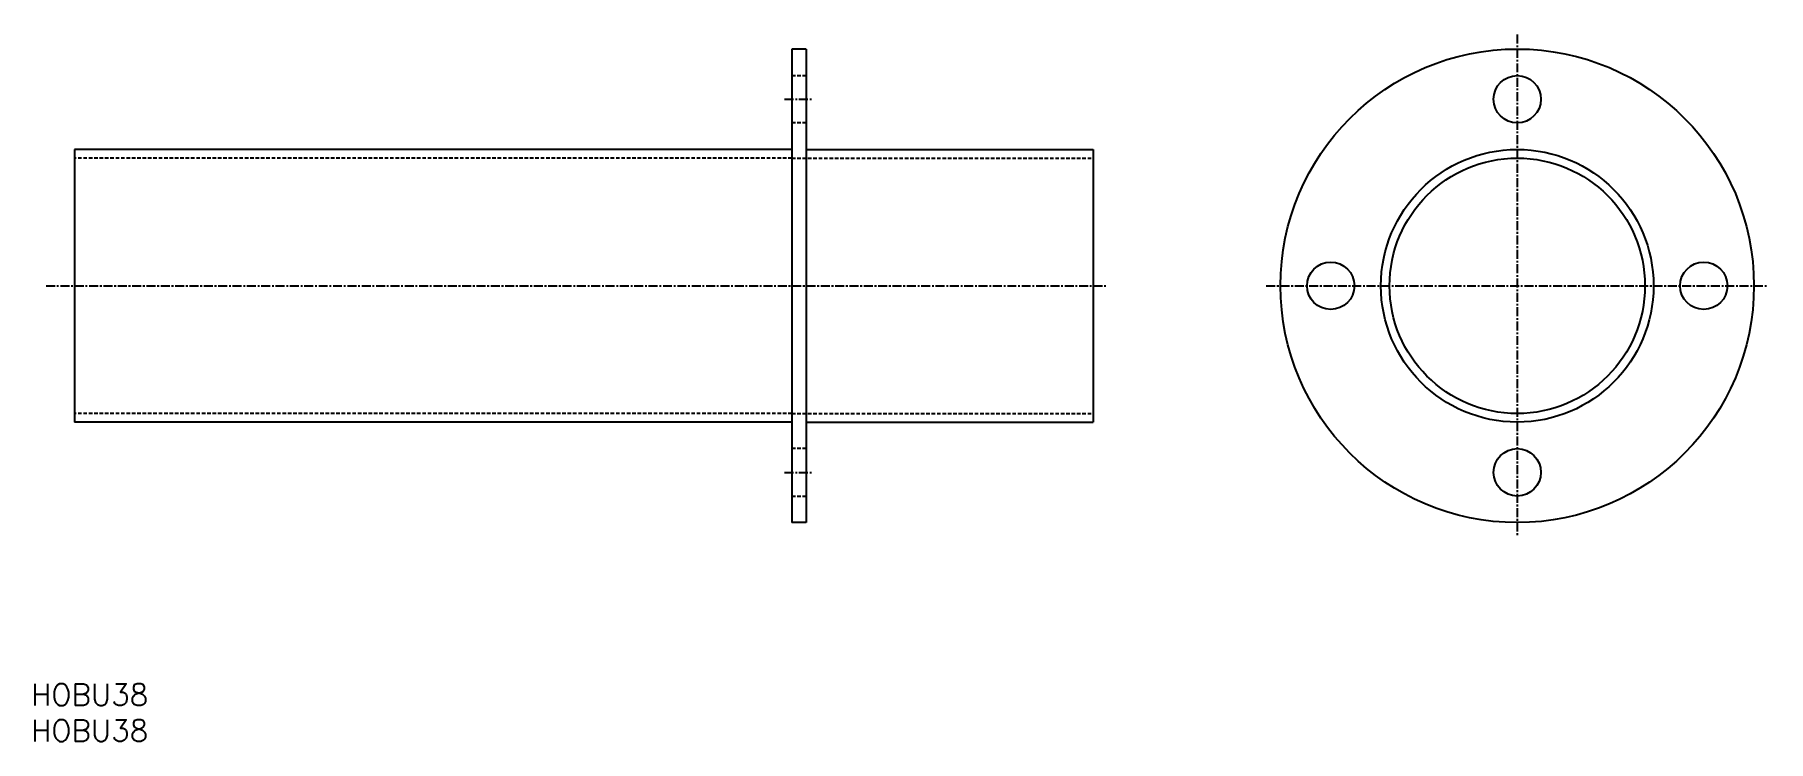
# Model space of a CAD drawing. Extents: x -18 to 223, y 47 to 146.
import ezdxf
from ezdxf.enums import TextEntityAlignment as Align

# ---------------------------------------------------------------- set-up
doc = ezdxf.new("R2010")
doc.units = 0
doc.linetypes.add('CENTER', pattern=[2, 1.25, -0.25, 0.25, -0.25])
doc.linetypes.add('DASHED', pattern=[0.75, 0.5, -0.25])
doc.layers.get('0').update_dxf_attribs({"linetype": 'CONTINUOUS'})
doc.layers.add('CENTER', color=1, linetype='CENTER')
doc.styles.get("Standard").update_dxf_attribs({"font": 'txt.shx', "bigfont": 'extfont.shx'})

msp = doc.modelspace()

# ---------------------------------------------------------------- linework, layer by layer
at = {"color": 7, "linetype": 'CONTINUOUS'}
for p, q in [((89.22, 143.72), (87.22, 143.72)), ((87.22, 143.72), (87.22, 77.72)), ((89.22, 143.72), (89.22, 77.72)), ((87.22, 129.72), (-12.78, 129.72)), ((-12.78, 129.72), (-12.78, 91.72)), ((89.22, 129.72), (129.22, 129.72)), ((129.22, 129.72), (129.22, 91.72)), ((87.22, 91.72), (-12.78, 91.72)), ((89.22, 91.72), (129.22, 91.72)), ((89.22, 77.72), (87.22, 77.72))]:
    msp.add_line(p, q, dxfattribs=at)
at = {"color": 3, "linetype": 'DASHED'}
for p, q in [((87.22, 140.02), (89.22, 140.02)), ((89.22, 133.42), (87.22, 133.42)), ((87.22, 128.52), (-12.78, 128.52)), ((87.22, 128.52), (129.22, 128.52)), ((87.22, 92.92), (-12.78, 92.92)), ((87.22, 92.92), (129.22, 92.92)), ((89.22, 88.02), (87.22, 88.02)), ((87.22, 81.42), (89.22, 81.42))]:
    msp.add_line(p, q, dxfattribs=at)
at = {"color": 7, "linetype": 'CONTINUOUS'}
for centre, radius in [((188.35, 110.72), 33), ((188.35, 136.72), 3.3), ((188.35, 110.72), 19), ((188.35, 110.72), 17.8), ((162.35, 110.72), 3.3), ((214.35, 110.72), 3.3), ((188.35, 84.72), 3.3)]:
    msp.add_circle(centre, radius, dxfattribs=at)
at = {"layer": 'CENTER', "color": 1, "linetype": 'CENTER'}
for p, q in [((188.35, 145.72), (188.35, 75.72)), ((86.22, 136.72), (90.22, 136.72)), ((-16.73, 110.72), (131.22, 110.72)), ((153.35, 110.72), (223.35, 110.72)), ((86.22, 84.72), (90.22, 84.72))]:
    msp.add_line(p, q, dxfattribs=at)

# ---------------------------------------------------------------- texts
at = {"color": 7, "linetype": 'CONTINUOUS'}
for p in [(-18.83, 53.73), (-18.83, 48.73)]:
    msp.add_text('HOBU38', height=3, dxfattribs=at).set_placement(p, align=Align.MIDDLE_LEFT)

doc.saveas('drawing.dxf')
